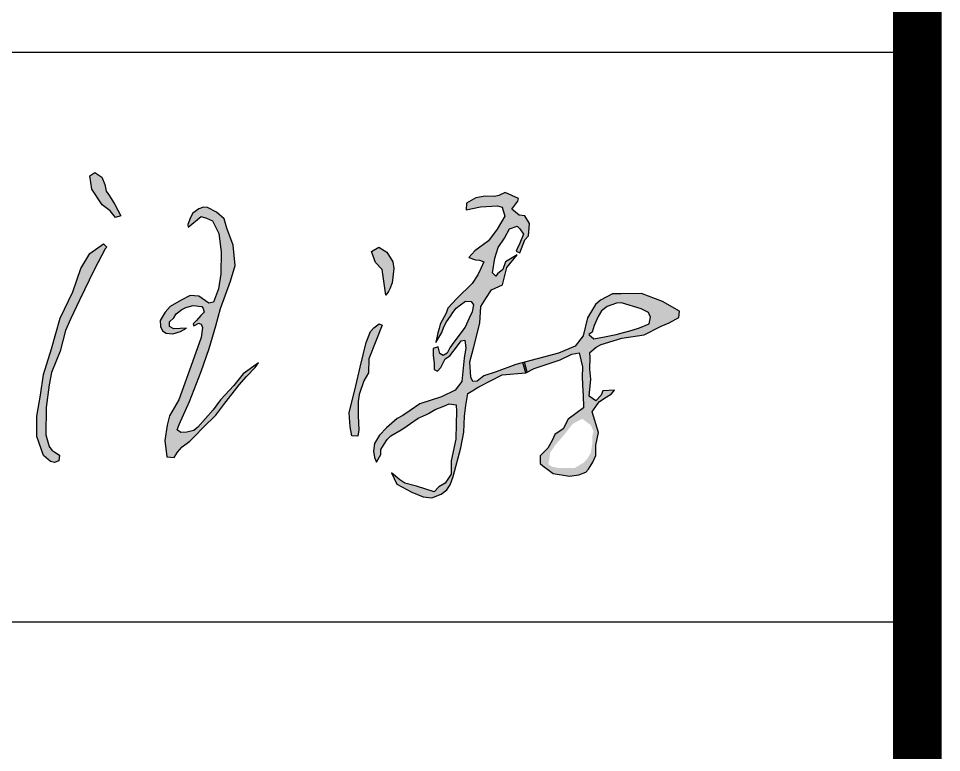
# Model space of a CAD drawing. Extents: x 1036631 to 1215829, y 649019 to 896649.
# Drawn here: x 1153501 to 1155399, y 810908 to 812418 of the extents above; entities that cross this region are included whole.
import ezdxf

# ---------------------------------------------------------------- set-up
doc = ezdxf.new("R2010")
doc.units = 0
doc.header["$LTSCALE"] = 1000
doc.header["$MEASUREMENT"] = 0
for name, color, linetype in [('PUB_TEXT', 7, 'Continuous'), ('TWT_TITLE', 7, 'Continuous'), ('图框', 7, 'Continuous')]:
    doc.layers.add(name, color=color, linetype=linetype)

msp = doc.modelspace()

# ---------------------------------------------------------------- hatches: boundary and pattern name
at = {"layer": 'PUB_TEXT'}
h = msp.add_hatch(color=4, dxfattribs=at)
h.paths.add_polyline_path([(1153656.1, 811900.8), (1153681.4, 811948.3), (1153675.2, 811954.5), (1153647.6, 811934.6), (1153628.5, 811903.5), (1153612.1, 811855.6), (1153586.1, 811801.3), (1153568.4, 811738.3), (1153552.1, 811685.9), (1153545.6, 811643.2), (1153538.3, 811600), (1153538.6, 811557.9), (1153551.9, 811519.4), (1153566.1, 811507), (1153575, 811504.5), (1153583.5, 811508), (1153584.8, 811519.7), (1153575.6, 811526.3), (1153565, 811532.7), (1153556.9, 811561.5), (1153557.4, 811617.9), (1153564, 811664.2), (1153568.8, 811689.5), (1153586.3, 811734), (1153597.6, 811776), (1153607.8, 811799.7), (1153626.3, 811838.5)])
h.paths.add_polyline_path([(1153687.6, 812053), (1153681, 812062.6), (1153678.5, 812076.8), (1153671.9, 812091.5), (1153657.7, 812101.1), (1153647, 812094.5), (1153651.6, 812066.6), (1153672.4, 812034.7), (1153689.1, 812022.6), (1153700.3, 812008.4), (1153710.9, 812011.9), (1153698.7, 812035.2)])
h = msp.add_hatch(color=4, dxfattribs=at)
h.paths.add_polyline_path([(1154447.4, 811660.5), (1154495.5, 811685.1), (1154543.9, 811688.9), (1154538.2, 811710.2), (1154523.4, 811706.3), (1154483.3, 811691.2), (1154457.6, 811682.9), (1154443.7, 811672.3), (1154434.8, 811671.2), (1154430.9, 811680.1), (1154429.2, 811711.8), (1154436.4, 811739.7), (1154449.8, 811791), (1154451.3, 811825.4), (1154461.9, 811841.7), (1154473.6, 811859.8), (1154495.8, 811869.9), (1154505.1, 811905.6), (1154526.6, 811932), (1154502.6, 811917.4), (1154496.5, 811901.9), (1154486, 811892.9), (1154482.1, 811887.9), (1154475.2, 811894.5), (1154480.5, 811925.3), (1154487.1, 811946.8), (1154500.3, 811966.3), (1154510.2, 811985), (1154526.2, 811991), (1154531.9, 811985.3), (1154539.4, 811974.5), (1154531.7, 811955.8), (1154526.2, 811944.3), (1154524.2, 811939.3), (1154531.7, 811935.8), (1154542.1, 811963), (1154549.8, 811971), (1154551.8, 811996.3), (1154542, 812012.2), (1154530.5, 812013.5), (1154515.2, 812026.1), (1154527.7, 812042.4), (1154528.7, 812048), (1154501.9, 812060.1), (1154488.7, 812054.2), (1154479.3, 812052.1), (1154460.2, 812052.8), (1154441, 812049.4), (1154421.9, 812037.9), (1154421.1, 812024.1), (1154450.7, 812030.5), (1154485.9, 812032.9), (1154495.5, 812029.7), (1154501.1, 812011.3), (1154485.1, 811984.9), (1154467.5, 811960.9), (1154439.5, 811940.2), (1154426.7, 811926.6), (1154440.7, 811921.7), (1154448.7, 811920.6), (1154457.6, 811917.5), (1154451.8, 811903.4), (1154445.7, 811890.9), (1154433.7, 811873.1), (1154401.9, 811841.7), (1154383.5, 811821.9), (1154380.2, 811811.7), (1154368.2, 811789.5), (1154365.5, 811780.5), (1154362.9, 811771.7), (1154359, 811751.2), (1154371.5, 811772.1), (1154375.7, 811783.9), (1154380.9, 811794.3), (1154389.3, 811805.4), (1154394.2, 811813), (1154401.1, 811822.4), (1154409.8, 811828.8), (1154419.9, 811836.4), (1154431.7, 811835.9), (1154436.4, 811829), (1154433.7, 811814.5), (1154427.8, 811801.7), (1154419.1, 811783.2), (1154395.9, 811751.9), (1154388.1, 811740.8), (1154382.1, 811729.7), (1154374.3, 811724.6), (1154367.1, 811728.8), (1154363.9, 811742.8), (1154353.6, 811739.5), (1154353.6, 811724.8), (1154355.7, 811708.9), (1154355.7, 811696.2), (1154362.6, 811692.7), (1154369.5, 811700.2), (1154378.2, 811717.7), (1154387.9, 811724.2), (1154403.4, 811744.8), (1154410.9, 811754.7), (1154418.4, 811756.3), (1154420.9, 811740.4), (1154417.5, 811719.2), (1154412.4, 811671.3), (1154398.4, 811653.3), (1154370.4, 811639.9), (1154326.1, 811625.6), (1154306.1, 811611.8), (1154291.1, 811601.2), (1154279.3, 811595.3), (1154257.6, 811576.1), (1154243, 811561.2), (1154232.7, 811543.9), (1154230.8, 811528.2), (1154233.1, 811515.2), (1154236.7, 811505.7), (1154245.7, 811521.5), (1154246.1, 811531.7), (1154252.4, 811542.3), (1154258.7, 811552.1), (1154266.6, 811559.6), (1154287.8, 811571.8), (1154292.9, 811575.3), (1154313.8, 811589.5), (1154322.5, 811595.8), (1154338.6, 811602.5), (1154343.7, 811605.6), (1154357.9, 811613.9), (1154375.6, 811620.9), (1154386.6, 811625.3), (1154400.8, 811623.3), (1154401.5, 811609.9), (1154400.8, 811584), (1154400, 811552.5), (1154390.5, 811507.9), (1154390.5, 811481), (1154378.2, 811462), (1154365.4, 811454.8), (1154355.3, 811444.1), (1154319.5, 811455.9), (1154295.4, 811462), (1154284.8, 811469.3), (1154267.5, 811483.3), (1154278.7, 811460.3), (1154309.8, 811443.8), (1154333, 811434.4), (1154350.7, 811432.2), (1154369.8, 811439.4), (1154381.9, 811448.2), (1154388.3, 811459), (1154394.6, 811475.8), (1154410.4, 811535), (1154416.3, 811567.2), (1154417.9, 811599.7), (1154421, 811622.1), (1154422.2, 811630), (1154424.5, 811646.5)])
h.paths.add_polyline_path([(1154614.9, 811715.9), (1154638.8, 811727.2), (1154653.8, 811730.3), (1154660.6, 811701.8), (1154659.7, 811680.2), (1154661.1, 811651.5), (1154661.9, 811644), (1154662.8, 811617.1), (1154631.4, 811593.5), (1154621.2, 811574.1), (1154603.6, 811562.2), (1154598.3, 811549.8), (1154589.4, 811534.4), (1154573.6, 811518.5), (1154573.6, 811502.6), (1154578.9, 811497.8), (1154592.1, 811488.5), (1154600.5, 811482.3), (1154634, 811476.6), (1154653, 811479.3), (1154667.6, 811484.6), (1154672.9, 811491.2), (1154682.1, 811505.7), (1154687.9, 811518.9), (1154687.9, 811540.1), (1154693.6, 811566.6), (1154680.8, 811608.9), (1154690.5, 811623.9), (1154695.4, 811630.1), (1154709.1, 811639.3), (1154720.5, 811645.9), (1154726.7, 811653.4), (1154702.3, 811651.8), (1154699, 811642.9), (1154687.9, 811631.5), (1154674.6, 811640.9), (1154677.6, 811675.9), (1154675.8, 811696.4), (1154676.7, 811720.9), (1154675.5, 811730.8), (1154688.8, 811742.2), (1154699, 811747.5), (1154741.5, 811760.3), (1154787.8, 811767.6), (1154822.4, 811784.8), (1154839.1, 811792.1), (1154858.6, 811802.7), (1154860.3, 811816), (1154825.2, 811836.1), (1154781.7, 811852.3), (1154740.4, 811851.7), (1154722.5, 811851.7), (1154697.4, 811838.3), (1154687.4, 811830), (1154671.2, 811802.1), (1154661.7, 811765.3), (1154645.6, 811744.1), (1154611, 811729.7), (1154541.6, 811711.1), (1154547.1, 811690.6), (1154561.5, 811698.3)])
h.paths.add_polyline_path([(1154673.5, 811768), (1154680.4, 811772.8), (1154684.7, 811786.5), (1154692.9, 811804.8), (1154699.9, 811816.9), (1154711.6, 811825.5), (1154730.4, 811832.1), (1154740.9, 811832.9), (1154781, 811821.1), (1154796.4, 811813.1), (1154800.7, 811803.5), (1154797.9, 811789.9), (1154777.6, 811781.9), (1154762.7, 811777), (1154730, 811767.7), (1154705.6, 811763.4), (1154684, 811759.4)], flags=16)
h.paths.add_polyline_path([(1154650.8, 811589.7), (1154660.2, 811594.6), (1154677.9, 811581.4), (1154683.1, 811568.9), (1154681, 811559.2), (1154681, 811544.6), (1154677.5, 811524.1), (1154670.9, 811513), (1154662.6, 811504.3), (1154644.9, 811493.5), (1154614.6, 811493.2), (1154604.5, 811494.6), (1154595.9, 811497), (1154590.6, 811501.9), (1154594.5, 811525.5), (1154605.9, 811542.2), (1154620.5, 811558.8), (1154640.3, 811583.8)], flags=16)
h.paths.add_polyline_path([(1154541.6, 811711.1), (1154538.2, 811710.2), (1154543.9, 811688.9), (1154547.1, 811690.6)], flags=17)
msp.add_hatch(color=4, dxfattribs=at).paths.add_polyline_path([(1153878.8, 811782.3), (1153876, 811761.9), (1153858.8, 811712), (1153830.5, 811633.4), (1153811.2, 811600.7), (1153806.3, 811581.5), (1153801.8, 811550.1), (1153805.4, 811516.1), (1153820.6, 811514.8), (1153827.8, 811526), (1153837.2, 811536.7), (1153852.9, 811548.8), (1153863.6, 811558.6), (1153880.2, 811576.5), (1153906.7, 811602.1), (1153923.2, 811624), (1153954.2, 811664.3), (1153969.8, 811681.8), (1153987.3, 811700.1), (1153994, 811709.5), (1153962.7, 811687.2), (1153943.6, 811663), (1153915.9, 811633.9), (1153901.3, 811613.1), (1153869.8, 811577.5), (1153861.4, 811570.3), (1153847.1, 811566.9), (1153834.8, 811566.3), (1153827.3, 811571.7), (1153831.2, 811582.6), (1153852, 811630.2), (1153876.3, 811692.2), (1153892.9, 811738.9), (1153906.3, 811785.5), (1153916.2, 811821.5), (1153936.8, 811877.8), (1153946.3, 811910.2), (1153942, 811951.7), (1153929.1, 811986.8), (1153923.4, 812005.7), (1153908.1, 812019.5), (1153889.5, 812029.2), (1153881.1, 812029.8), (1153871.3, 812026.4), (1153859.4, 812017.3), (1153854.4, 812008.5), (1153848.7, 811994.4), (1153849.5, 811988.5), (1153876, 812010.7), (1153887.4, 812007.2), (1153899.3, 812001.6), (1153912.9, 811975.9), (1153917.4, 811937.8), (1153917.1, 811892.8), (1153912, 811862), (1153901.9, 811834.3), (1153892.2, 811832.5), (1153871.8, 811846.9), (1153853.4, 811848.1), (1153835.5, 811838.8), (1153812.6, 811825.5), (1153802.2, 811814.2), (1153792.2, 811797.1), (1153792.6, 811784.3), (1153796.8, 811775.6), (1153804.6, 811771), (1153818.1, 811769.2), (1153833.6, 811774.1), (1153846, 811781.2), (1153820.1, 811779.4), (1153811, 811784.3), (1153811.2, 811794.2), (1153820.3, 811802), (1153825.2, 811810.4), (1153841, 811822.8), (1153859.8, 811827.9), (1153879.8, 811824.9), (1153882.6, 811814.2), (1153875.7, 811807.3), (1153866.4, 811797.1), (1153860, 811790), (1153860.9, 811785.8), (1153875, 811792.9)])
h = msp.add_hatch(color=4, dxfattribs=at)
h.paths.add_polyline_path([(1154242.7, 811789.8), (1154231.8, 811781.7), (1154224.3, 811773.9), (1154215.5, 811751.4), (1154203.3, 811700.5), (1154194.5, 811662.5), (1154180.4, 811606.9), (1154182.5, 811578.4), (1154186.4, 811559.7), (1154198.3, 811559), (1154200.8, 811572), (1154199, 811600.5), (1154199.3, 811630.3), (1154201.3, 811644.7), (1154211.2, 811673), (1154220.5, 811689.3), (1154221.2, 811717.9), (1154248.9, 811787.4)])
h.paths.add_polyline_path([(1154248.4, 811901.8), (1154251.4, 811882.2), (1154256.4, 811848.6), (1154261.9, 811856.1), (1154264.4, 811861.6), (1154269.4, 811874.1), (1154272.4, 811903.7), (1154270.4, 811917.3), (1154258.4, 811937.3), (1154241.8, 811947.3), (1154226.8, 811938.8), (1154234.8, 811915.8)])

# ---------------------------------------------------------------- linework, layer by layer
at = {"layer": 'PUB_TEXT', "color": 4}
for p, q in [((1154543.9, 811688.9), (1154538.2, 811710.2)), ((1154547.1, 811690.6), (1154541.6, 811711.1))]:
    msp.add_line(p, q, dxfattribs=at)
for points in [[(1153672.4, 812034.7), (1153651.6, 812066.6), (1153647, 812094.5), (1153657.7, 812101.1), (1153671.9, 812091.5), (1153678.5, 812076.8), (1153681, 812062.6), (1153687.6, 812053), (1153698.7, 812035.2), (1153710.9, 812011.9), (1153700.3, 812008.4), (1153689.1, 812022.6), (1153672.4, 812034.7)], [(1153849.5, 811988.5), (1153876, 812010.7), (1153887.4, 812007.2), (1153899.3, 812001.6), (1153912.9, 811975.9), (1153917.4, 811937.8), (1153917.1, 811892.8), (1153912, 811862), (1153901.9, 811834.3), (1153892.2, 811832.5), (1153871.8, 811846.9), (1153853.4, 811848.1), (1153835.5, 811838.8), (1153812.6, 811825.5), (1153802.2, 811814.2), (1153792.2, 811797.1), (1153792.6, 811784.3), (1153796.8, 811775.6), (1153804.6, 811771), (1153818.1, 811769.2), (1153833.6, 811774.1), (1153846, 811781.2), (1153820.1, 811779.4), (1153811, 811784.3), (1153811.2, 811794.2), (1153820.3, 811802), (1153825.2, 811810.4), (1153836.3, 811819.1), (1153844.5, 811823.7), (1153859.8, 811827.9), (1153877.5, 811825.3), (1153880.6, 811821.7), (1153882.6, 811814.2), (1153875.7, 811807.3), (1153866.4, 811797.1), (1153860, 811790), (1153860.9, 811785.8), (1153871.5, 811791.1), (1153876.4, 811788.9), (1153878.8, 811782.3), (1153876, 811761.9), (1153858.8, 811712), (1153830.5, 811633.4), (1153811.2, 811600.7), (1153806.3, 811581.5), (1153801.8, 811550.1), (1153805.4, 811516.1), (1153820.6, 811514.8), (1153827.8, 811526), (1153837.2, 811536.7), (1153852.9, 811548.8), (1153863.6, 811558.6), (1153880.2, 811576.5), (1153906.7, 811602.1), (1153923.2, 811624), (1153954.2, 811664.3), (1153969.8, 811681.8), (1153987.3, 811700.1), (1153994, 811709.5), (1153962.7, 811687.2), (1153943.6, 811663), (1153915.9, 811633.9), (1153901.3, 811613.1), (1153869.8, 811577.5), (1153861.4, 811570.3), (1153847.1, 811566.9), (1153834.8, 811566.3), (1153827.3, 811571.7), (1153831.2, 811582.6), (1153852, 811630.2), (1153876.3, 811692.2), (1153892.9, 811738.9), (1153906.3, 811785.5), (1153916.2, 811821.5), (1153936.8, 811877.8), (1153946.3, 811910.2), (1153942, 811951.7), (1153929.1, 811986.8), (1153923.4, 812005.7), (1153908.1, 812019.5), (1153889.5, 812029.2), (1153881.1, 812029.8), (1153871.3, 812026.4), (1153859.4, 812017.3), (1153854.4, 812008.5), (1153848.7, 811994.4), (1153848.7, 811994.4), (1153849.5, 811988.5)], [(1153679.2, 811944.1), (1153656.1, 811900.8), (1153626.3, 811838.5), (1153607.8, 811799.7), (1153597.6, 811776), (1153586.3, 811734), (1153568.8, 811689.5), (1153564, 811664.2), (1153557.4, 811617.9), (1153556.9, 811561.5), (1153563.6, 811537.7), (1153569.3, 811530.1), (1153575.6, 811526.3), (1153584.8, 811519.7), (1153584.8, 811519.7), (1153583.5, 811508), (1153575, 811504.5), (1153566.1, 811507), (1153551.9, 811519.4), (1153538.6, 811557.9), (1153538.3, 811600), (1153545.6, 811643.2), (1153552.1, 811685.9), (1153568.4, 811738.3), (1153586.1, 811801.3), (1153612.1, 811855.6), (1153628.5, 811903.5), (1153647.6, 811934.6), (1153675.2, 811954.5), (1153682.2, 811947.5), (1153679.2, 811944.1)], [(1154256.4, 811848.6), (1154251.4, 811882.2), (1154248.4, 811901.8), (1154234.8, 811915.8), (1154226.8, 811938.8), (1154241.8, 811947.3), (1154258.4, 811937.3), (1154270.4, 811917.3), (1154272.4, 811903.7), (1154269.4, 811874.1), (1154264.4, 811861.6), (1154261.9, 811856.1), (1154256.4, 811848.6)], [(1154673.5, 811768), (1154684, 811759.4), (1154705.6, 811763.4), (1154730, 811767.7), (1154762.7, 811777), (1154777.6, 811781.9), (1154797.9, 811789.9), (1154800.7, 811803.5), (1154796.4, 811813.1), (1154781, 811821.1), (1154740.9, 811832.9), (1154730.4, 811832.1), (1154711.6, 811825.5), (1154699.9, 811816.9), (1154692.9, 811804.8), (1154684.7, 811786.5), (1154680.4, 811772.8), (1154673.5, 811768)], [(1154248.9, 811787.4), (1154221.2, 811717.9), (1154220.5, 811689.3), (1154211.2, 811673), (1154201.3, 811644.7), (1154199.3, 811630.3), (1154199, 811600.5), (1154200.8, 811572), (1154198.3, 811559), (1154198.3, 811559), (1154186.4, 811559.7), (1154182.5, 811578.4), (1154180.4, 811606.9), (1154194.5, 811662.5), (1154203.3, 811700.5), (1154215.5, 811751.4), (1154224.3, 811773.9), (1154231.8, 811781.7), (1154242.7, 811789.8), (1154248.9, 811787.4)]]:
    msp.add_lwpolyline(points, dxfattribs=at)
msp.add_lwpolyline([(1154421.1, 812024.1), (1154450.7, 812030.5), (1154485.9, 812032.9), (1154495.5, 812029.7), (1154501.1, 812011.3), (1154485.1, 811984.9), (1154467.5, 811960.9), (1154439.5, 811940.2), (1154439.5, 811940.2), (1154426.7, 811926.6), (1154440.7, 811921.7), (1154448.7, 811920.6), (1154457.6, 811917.5), (1154451.8, 811903.4), (1154445.7, 811890.9), (1154433.7, 811873.1), (1154401.9, 811841.7), (1154383.5, 811821.9), (1154380.2, 811811.7), (1154368.2, 811789.5), (1154365.5, 811780.5), (1154362.9, 811771.7), (1154359, 811751.2), (1154371.5, 811772.1), (1154375.7, 811783.9), (1154380.9, 811794.3), (1154389.3, 811805.4), (1154394.2, 811813), (1154401.1, 811822.4), (1154409.8, 811828.8), (1154419.9, 811836.4), (1154431.7, 811835.9), (1154436.4, 811829), (1154433.7, 811814.5), (1154427.8, 811801.7), (1154419.1, 811783.2), (1154395.9, 811751.9), (1154388.1, 811740.8), (1154382.1, 811729.7), (1154374.3, 811724.6), (1154367.1, 811728.8), (1154363.9, 811742.8), (1154353.6, 811739.5), (1154353.6, 811724.8), (1154355.7, 811708.9), (1154355.7, 811696.2), (1154362.6, 811692.7), (1154369.5, 811700.2), (1154378.2, 811717.7), (1154387.9, 811724.2), (1154403.4, 811744.8), (1154410.9, 811754.7), (1154418.4, 811756.3), (1154420.9, 811740.4), (1154417.5, 811719.2), (1154412.4, 811671.3), (1154398.4, 811653.3), (1154370.4, 811639.9), (1154326.1, 811625.6), (1154306.1, 811611.8), (1154291.1, 811601.2), (1154279.3, 811595.3), (1154257.6, 811576.1), (1154243, 811561.2), (1154232.7, 811543.9), (1154230.8, 811528.2), (1154233.1, 811515.2), (1154236.7, 811505.7), (1154236.7, 811505.7), (1154245.7, 811521.5), (1154246.1, 811531.7), (1154252.4, 811542.3), (1154258.7, 811552.1), (1154266.6, 811559.6), (1154287.8, 811571.8), (1154292.9, 811575.3), (1154313.8, 811589.5), (1154322.5, 811595.8), (1154338.6, 811602.5), (1154343.7, 811605.6), (1154357.9, 811613.9), (1154375.6, 811620.9), (1154386.6, 811625.3), (1154400.8, 811623.3), (1154401.5, 811609.9), (1154400.8, 811584), (1154400, 811552.5), (1154390.5, 811507.9), (1154390.5, 811481), (1154378.2, 811462), (1154365.4, 811454.8), (1154355.3, 811444.1), (1154319.5, 811455.9), (1154295.4, 811462), (1154284.8, 811469.3), (1154267.5, 811483.3), (1154267.5, 811483.3), (1154278.7, 811460.3), (1154309.8, 811443.8), (1154333, 811434.4), (1154350.7, 811432.2), (1154369.8, 811439.4), (1154381.9, 811448.2), (1154388.3, 811459), (1154394.6, 811475.8), (1154410.4, 811535), (1154416.3, 811567.2), (1154417.9, 811599.7), (1154421, 811622.1), (1154422.2, 811630), (1154424.5, 811646.5), (1154447.4, 811660.5), (1154495.5, 811685.1), (1154543.9, 811688.9), (1154561.5, 811698.3), (1154614.9, 811715.9), (1154638.8, 811727.2), (1154653.8, 811730.3), (1154660.6, 811701.8), (1154659.7, 811680.2), (1154661.1, 811651.5), (1154661.9, 811644), (1154662.8, 811617.1), (1154631.4, 811593.5), (1154621.2, 811574.1), (1154603.6, 811562.2), (1154598.3, 811549.8), (1154589.4, 811534.4), (1154573.6, 811518.5), (1154573.6, 811502.6), (1154578.9, 811497.8), (1154592.1, 811488.5), (1154600.5, 811482.3), (1154634, 811476.6), (1154653, 811479.3), (1154667.6, 811484.6), (1154672.9, 811491.2), (1154682.1, 811505.7), (1154687.9, 811518.9), (1154687.9, 811540.1), (1154693.6, 811566.6), (1154680.8, 811608.9), (1154690.5, 811623.9), (1154695.4, 811630.1), (1154709.1, 811639.3), (1154720.5, 811645.9), (1154726.7, 811653.4), (1154702.3, 811651.8), (1154699, 811642.9), (1154687.9, 811631.5), (1154674.6, 811640.9), (1154677.6, 811675.9), (1154675.8, 811696.4), (1154676.7, 811720.9), (1154675.5, 811730.8), (1154688.8, 811742.2), (1154699, 811747.5), (1154741.5, 811760.3), (1154787.8, 811767.6), (1154822.4, 811784.8), (1154839.1, 811792.1), (1154858.6, 811802.7), (1154860.3, 811816), (1154825.2, 811836.1), (1154825.2, 811836.1), (1154781.7, 811852.3), (1154740.4, 811851.7), (1154722.5, 811851.7), (1154697.4, 811838.3), (1154687.4, 811830), (1154671.2, 811802.1), (1154661.7, 811765.3), (1154661.7, 811765.3), (1154645.6, 811744.1), (1154611, 811729.7), (1154523.4, 811706.3), (1154483.3, 811691.2), (1154457.6, 811682.9), (1154443.7, 811672.3), (1154434.8, 811671.2), (1154430.9, 811680.1), (1154429.2, 811711.8), (1154436.4, 811739.7), (1154449.8, 811791), (1154451.3, 811825.4), (1154461.9, 811841.7), (1154473.6, 811859.8), (1154495.8, 811869.9), (1154505.1, 811905.6), (1154526.6, 811932), (1154502.6, 811917.4), (1154496.5, 811901.9), (1154486, 811892.9), (1154482.1, 811887.9), (1154475.2, 811894.5), (1154480.5, 811925.3), (1154487.1, 811946.8), (1154500.3, 811966.3), (1154510.2, 811985), (1154526.2, 811991), (1154531.9, 811985.3), (1154539.4, 811974.5), (1154531.7, 811955.8), (1154526.2, 811944.3), (1154524.2, 811939.3), (1154531.7, 811935.8), (1154542.1, 811963), (1154549.8, 811971), (1154551.8, 811996.3), (1154542, 812012.2), (1154530.5, 812013.5), (1154515.2, 812026.1), (1154527.7, 812042.4), (1154528.7, 812048), (1154501.9, 812060.1), (1154488.7, 812054.2), (1154479.3, 812052.1), (1154460.2, 812052.8), (1154441, 812049.4), (1154421.9, 812037.9), (1154421.1, 812024.1)], close=True, dxfattribs=at)
at = {"layer": 'TWT_TITLE', "const_width": 100}
msp.add_lwpolyline([(1099449.1, 784418.7), (1155349.1, 784418.7), (1155349.1, 824418.7), (1099449.1, 824418.7)], close=True, dxfattribs=at)
at = {"layer": '图框', "color": 0}
for p, q in [((1149649.1, 812348.6), (1155327.1, 812348.6)), ((1149649.1, 811177.3), (1155327.1, 811177.3))]:
    msp.add_line(p, q, dxfattribs=at)
at = {"layer": '图框', "color": 4, "const_width": 98.6}
msp.add_lwpolyline([(1149649.1, 824418.7), (1155349.1, 824418.7), (1155349.1, 784418.7), (1149649.1, 784418.7)], close=True, dxfattribs=at)

doc.saveas('drawing.dxf')
